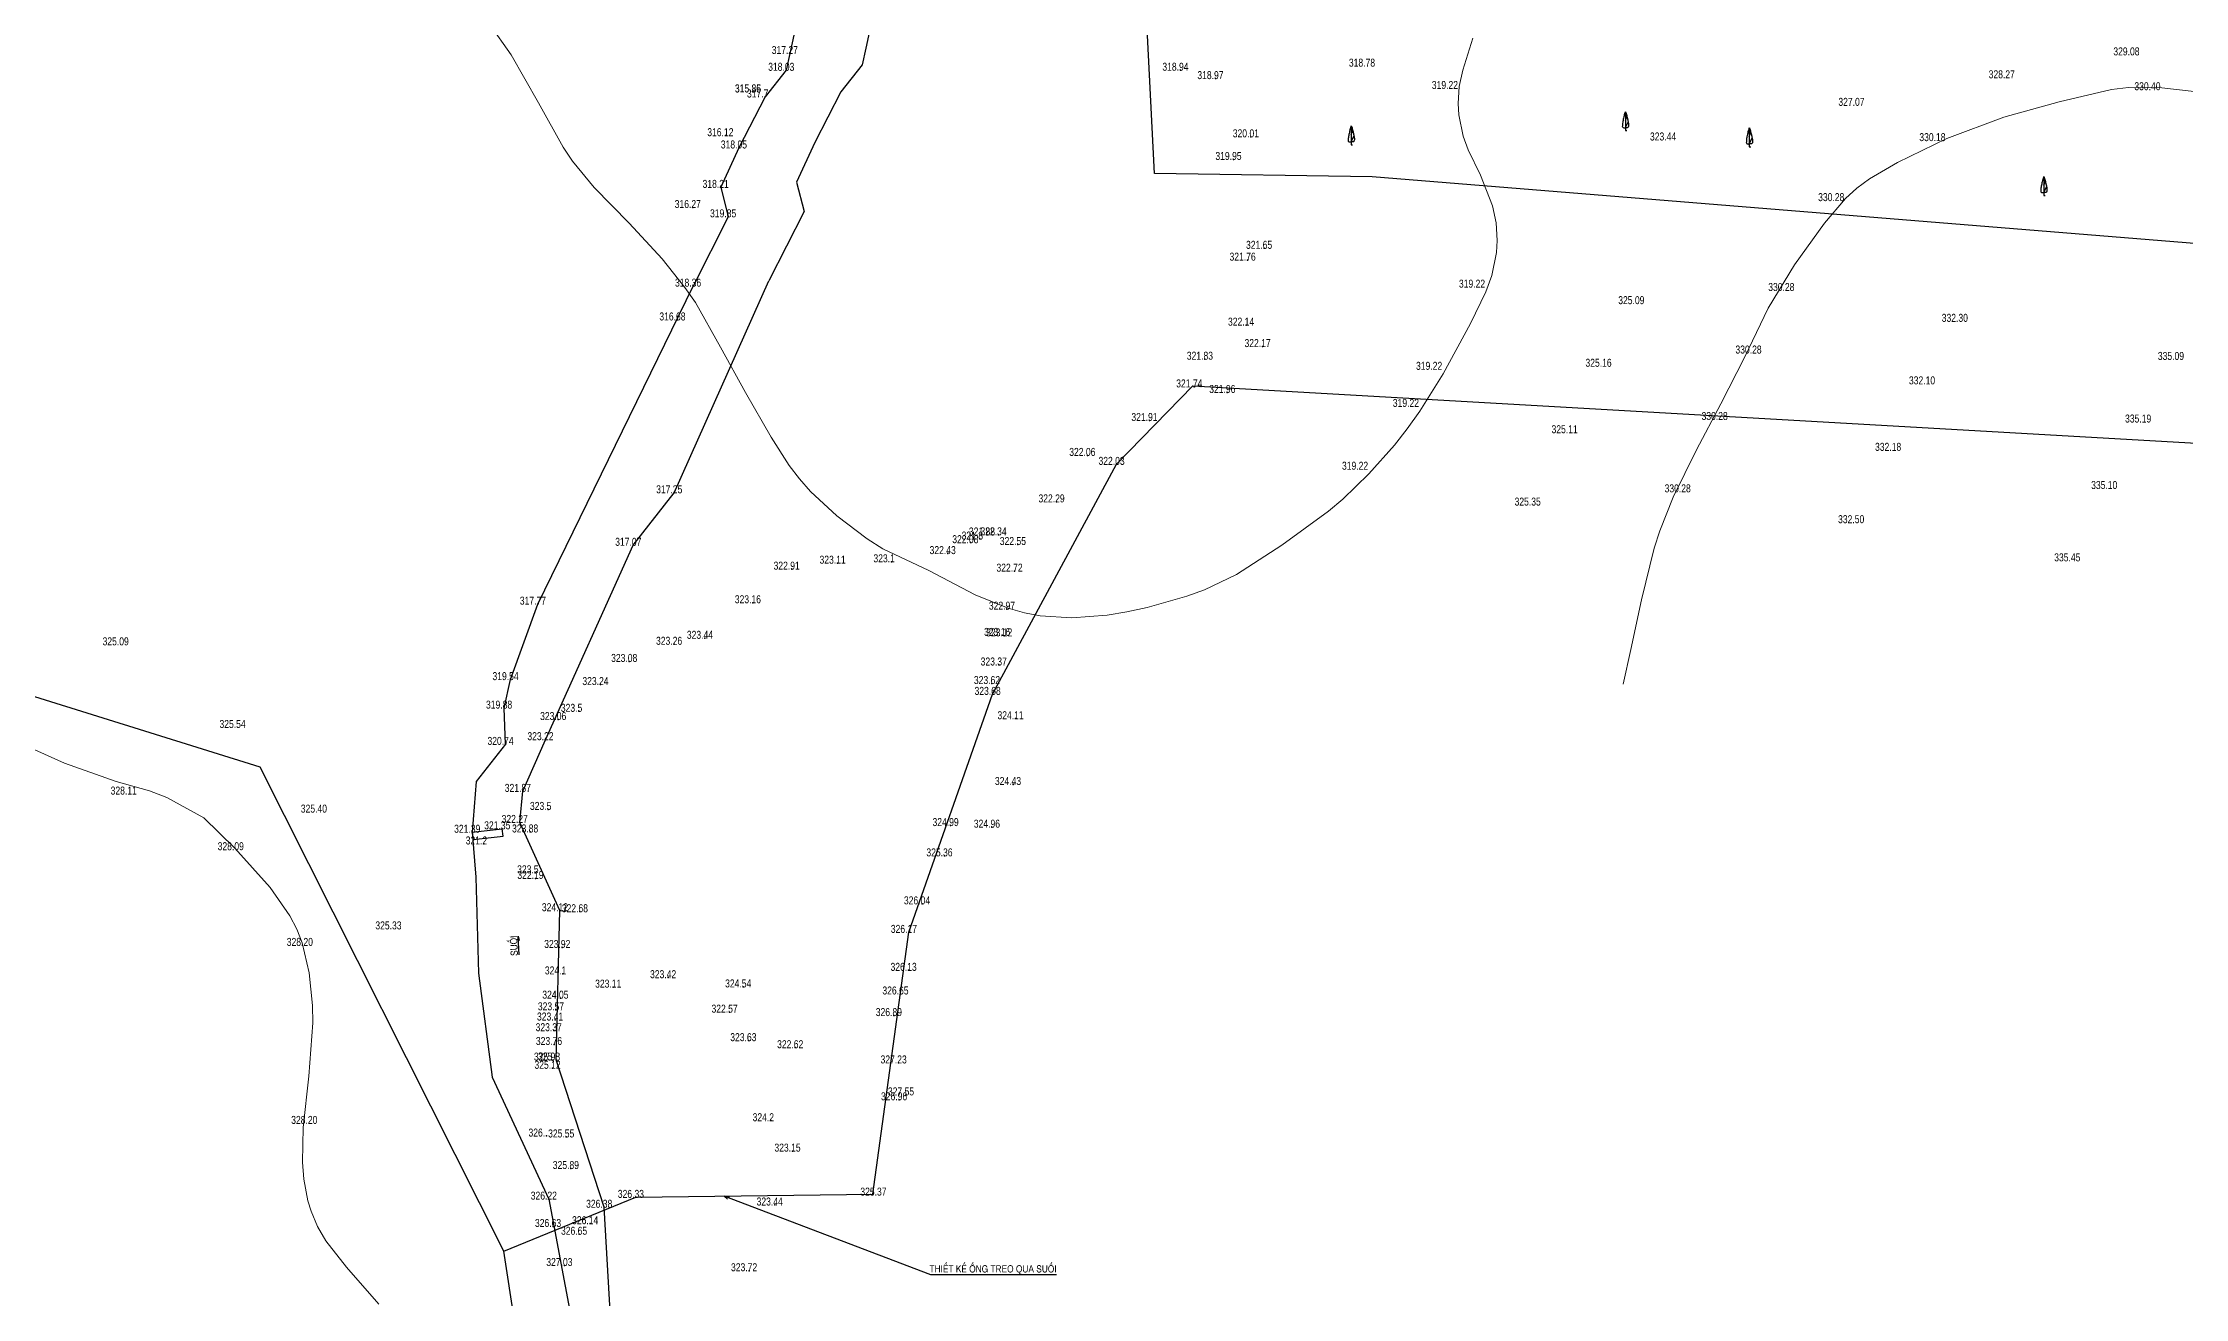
# Model space of a CAD drawing. Header units: metres. Extents: x 528544 to 533704, y 1867371 to 1868830.
# Drawn here: x 531492.1 to 531786.6, y 1867758.8 to 1867931.4 of the extents above; entities that cross this region are included whole.
import ezdxf

# ---------------------------------------------------------------- set-up
doc = ezdxf.new("R2010")
doc.units = ezdxf.units.M
doc.header["$MEASUREMENT"] = 0
for name, color, linetype in [('congtrinh', 4, 'Continuous'), ('DIEM', 7, 'Continuous'), ('DOCAO_CT', 7, 'Continuous'), ('KHUNG', 1, 'Continuous'), ('Layer1', 4, 'Continuous'), ('NEN', 3, 'Continuous')]:
    doc.layers.add(name, color=color, linetype=linetype)
doc.styles.add('MOC', font='VHARIALN.ttf', dxfattribs={"height": 2})
doc.linetypes.add('TAL_N_P', pattern='A,0.5,[130,ltypeshp.shx,S=0.25,R=0,X=0,Y=-0.25],1,[130,ltypeshp.shx,S=0.5,R=0,X=0,Y=-0.5],0.5', length=2)
doc.linetypes.add('TAL_N_T', pattern='A,0.5,[130,ltypeshp.shx,S=0.25,R=0,X=0,Y=0.25],1,[130,ltypeshp.shx,S=0.5,R=0,X=0,Y=0.5],0.5', length=2)

# ---------------------------------------------------------------- blocks, each defined once
blk = doc.blocks.new('A$C63284C57')
at = {"layer": 'NEN', "color": 3}
blk.add_line((0.92, 0.85), (0.92, 0), dxfattribs=at)
for points in [[(0.92, 5.74), (0.92, 1.39)], [(0.92, 5.74), (0.92, 0), (1.37, 0)], [(0.92, 5.74), (0.92, 5.71)], [(0.92, 5.43), (0.99, 5.56)], [(0.92, 3.16), (1.44, 4.2)], [(0.92, 0.88), (1.77, 2.58)], [(0.92, 1.39), (0.92, 0.65)], [(0.92, 0.65), (0.92, 0.15)], [(0.92, 0.15), (0.92, 0)]]:
    blk.add_lwpolyline(points, dxfattribs=at)
for points in [[(0.92, 5.74), (0.71, 5.11), (0.52, 4.52), (0.36, 3.81), (0.21, 3.07), (0.11, 2.51), (0.05, 1.85), (0.02, 1.41), (0.02, 1.09), (0.24, 0.91), (0.61, 0.83), (0.92, 0.85)], [(0.92, 5.74), (1.18, 5.17), (1.34, 4.58), (1.5, 3.98), (1.59, 3.54), (1.72, 2.95), (1.81, 2.47), (1.9, 1.94), (1.9, 1.48), (1.78, 1.03), (1.62, 0.88), (1.26, 0.84), (0.92, 0.85)]]:
    blk.add_spline(points, degree=3, dxfattribs=at)

msp = doc.modelspace()

# ---------------------------------------------------------------- linework, layer by layer
at = {"layer": 'congtrinh', "color": 4, "ltscale": 0.2134}
msp.add_lwpolyline([(531963.17, 1867954.39), (531955.17, 1867890.29), (531674.88, 1867913.02), (531644.95, 1867913.48), (531643.45, 1867943.36), (531672.12, 1867988.8), (531612.74, 1867999.65), (531587.37, 1867933.3), (531497.06, 1867978.57), (531541.48, 1868043.15), (531462.92, 1868076.42), (531495.21, 1868134.98), (531610.52, 1868088.24), (531594.28, 1868022.08), (531634.71, 1868009.01), (531636.22, 1868053.83), (531750.39, 1868059.06), (531810.96, 1868083.97), (531893.69, 1868099.44), (531921.06, 1868092.42), (531985.47, 1868047.99), (532055.84, 1868029.95), (532043.93, 1867956.38), (531963.17, 1867954.39)], dxfattribs=at)
at = {"layer": 'congtrinh', "color": 1, "ltscale": 0.2134}
for points in [[(531534.15, 1867454.27), (531545.01, 1867469.29), (531548.59, 1867479.49), (531553.35, 1867492.67), (531557.55, 1867504.88), (531550.92, 1867514.46), (531537.97, 1867539.93), (531527.58, 1867561.22), (531522.76, 1867576.14), (531521.39, 1867590.42), (531527.03, 1867610.88), (531530.29, 1867631.45), (531537.4, 1867654.07), (531540.66, 1867677.49), (531559.84, 1867722.85), (531560.14, 1867735.09), (531555.5, 1867765.25), (531522.01, 1867831.83), (531454.29, 1867852.94), (531397.37, 1867840.83), (531318.07, 1867840.27), (531187.8, 1867934.95), (531052.94, 1868026.87), (531097.36, 1868067.91)], [(531555.5, 1867765.25), (531573.66, 1867772.68), (531606.24, 1867773.1), (531611.19, 1867809.12), (531622.7, 1867841.85), (531639.74, 1867873.48), (531650.2, 1867884.28), (532021.6, 1867863.03), (532323.2, 1867870.76)]]:
    msp.add_lwpolyline(points, dxfattribs=at)
at = {"layer": 'congtrinh', "color": 7, "ltscale": 0.2134}
for points in [[(531551.16, 1867822.89), (531555.29, 1867823.35)], [(531551.16, 1867822.89), (531551.27, 1867821.9), (531555.4, 1867822.36), (531555.29, 1867823.35)], [(531551.27, 1867821.9), (531555.4, 1867822.36)], [(531557.62, 1867806.01), (531557.45, 1867808.6), (531557.62, 1867808.01), (531557.45, 1867808.6), (531557.39, 1867808.08)], [(531631.46, 1867762.04), (531614.22, 1867762.04), (531585.8, 1867772.83), (531586.27, 1867772.44), (531585.8, 1867772.83), (531586.54, 1867772.74)]]:
    msp.add_lwpolyline(points, dxfattribs=at)
at = {"layer": 'DIEM', "color": 0}
for p in [(531594.82, 1867929.98), (531594.32, 1867927.67), (531648.52, 1867927.68), (531653.33, 1867926.53), (531589.74, 1867924.71), (531589.76, 1867924.69), (531591.42, 1867924), (531585.96, 1867918.68), (531587.82, 1867916.99), (531658.2, 1867918.52), (531655.81, 1867915.41), (531585.31, 1867911.57), (531581.48, 1867908.8), (531586.34, 1867907.52), (531660.02, 1867903.19), (531657.75, 1867901.56), (531581.52, 1867897.99), (531579.37, 1867893.34), (531657.54, 1867892.62), (531651.88, 1867887.94), (531659.81, 1867889.68), (531650.42, 1867884.13), (531654.96, 1867883.36), (531644.26, 1867879.51), (531635.72, 1867874.71), (531639.74, 1867873.48), (531578.93, 1867869.57), (531631.49, 1867868.32), (531621.91, 1867863.77), (531623.51, 1867863.79), (531573.3, 1867862.35), (531616.52, 1867861.21), (531619.64, 1867862.71), (531620.92, 1867863.21), (531626.17, 1867862.46), (531595.07, 1867859.07), (531601.39, 1867859.89), (531608.8, 1867860.08), (531625.71, 1867858.79), (531560.19, 1867854.26), (531589.74, 1867854.45), (531624.67, 1867853.57), (531578.9, 1867848.74), (531583.15, 1867849.56), (531624.01, 1867849.96), (531624.29, 1867849.89), (531572.74, 1867846.38), (531623.54, 1867845.89), (531556.43, 1867843.88), (531568.79, 1867843.2), (531622.6, 1867843.34), (531555.54, 1867839.96), (531622.7, 1867841.85), (531562.98, 1867838.39), (531565.83, 1867839.52), (531625.85, 1867838.5), (531555.74, 1867834.97), (531561.23, 1867835.61), (531558.12, 1867828.51), (531625.5, 1867829.46), (531561.58, 1867826.03), (531551.16, 1867822.89), (531555.29, 1867823.35), (531557.69, 1867824.24), (531559.12, 1867822.93), (531616.92, 1867823.81), (531622.6, 1867823.59), (531552.75, 1867821.28), (531616.08, 1867819.64), (531559.82, 1867817.31), (531559.85, 1867816.54), (531563.22, 1867812.1), (531565.96, 1867811.96), (531612.99, 1867813.04), (531611.19, 1867809.12), (531563.54, 1867807.05), (531563.62, 1867803.41), (531570.54, 1867801.59), (531578.09, 1867802.89), (531588.4, 1867801.62), (531611.15, 1867803.9), (531563.28, 1867800.07), (531610.03, 1867800.65), (531562.36, 1867795.6), (531562.55, 1867797.07), (531562.66, 1867798.47), (531586.54, 1867798.15), (531609.11, 1867797.68), (531562.4, 1867793.71), (531589.12, 1867794.23), (531595.56, 1867793.26), (531562.13, 1867791.56), (531562.2, 1867790.43), (531562.68, 1867791.57), (531609.77, 1867791.17), (531610.79, 1867786.77), (531609.84, 1867786.1), (531561.38, 1867781.11), (531564.08, 1867780.99), (531592.19, 1867783.22), (531595.19, 1867779.03), (531564.72, 1867776.65), (531561.69, 1867772.44), (531573.66, 1867772.68), (531569.3, 1867771.32), (531592.74, 1867771.63), (531562.27, 1867768.68), (531565.85, 1867767.61), (531567.36, 1867769.06), (531567.38, 1867769.06), (531563.83, 1867763.31), (531589.22, 1867762.59)]:
    msp.add_point(p, dxfattribs=at)
at = {"layer": 'Layer1', "color": 11, "linetype": 'Continuous', "lineweight": 0, "flags": 128}
for points in [[(531553.53, 1867934.01), (531556.51, 1867929.81), (531560.27, 1867923.19), (531563.65, 1867917.08), (531564.95, 1867915.17), (531567.9, 1867911.55), (531572.75, 1867906.62), (531577.28, 1867901.73), (531580.4, 1867897.8), (531581.83, 1867895.72), (531585.29, 1867889.58), (531588.71, 1867883.37), (531592.23, 1867877.2), (531594.73, 1867873.3), (531596.13, 1867871.47)], [(531596.13, 1867871.47), (531597.68, 1867869.73), (531601.28, 1867866.41), (531605.45, 1867863.21), (531607.61, 1867861.86), (531613.94, 1867858.88), (531620.29, 1867855.54), (531624.85, 1867853.7), (531627.09, 1867853.05), (531629.24, 1867852.62), (531633.57, 1867852.36), (531638.46, 1867852.73), (531641.14, 1867853.17), (531643.94, 1867853.77), (531649.41, 1867855.33), (531651.84, 1867856.23), (531656.21, 1867858.32), (531662.43, 1867862.34), (531668.87, 1867867.05), (531670.82, 1867868.69), (531674.43, 1867872.16), (531677.95, 1867876.1), (531679.69, 1867878.35), (531681.42, 1867880.8), (531684.61, 1867885.9), (531688.38, 1867892.84), (531690.51, 1867897.2), (531691.31, 1867899.45), (531691.95, 1867902.62), (531692.05, 1867904.24), (531691.9, 1867906.67), (531691.41, 1867909.03), (531689.78, 1867913.26), (531688.05, 1867916.74), (531687.36, 1867918.6), (531686.79, 1867921.52), (531686.69, 1867923.09), (531686.83, 1867925.44), (531687.32, 1867927.67), (531688.73, 1867932.07)], [(531790.29, 1867924.49), (531783.41, 1867925.27), (531778.83, 1867925.28), (531776.51, 1867925.02), (531769.32, 1867923.33), (531761.69, 1867921.23), (531753.85, 1867918.27), (531747.09, 1867915), (531743.24, 1867912.74), (531741.52, 1867911.47), (531739.94, 1867910.02), (531737.04, 1867906.66)], [(531737.04, 1867906.66), (531732.92, 1867900.91), (531729.31, 1867894.94), (531726.1, 1867888.27), (531722.8, 1867881.81), (531719.46, 1867875.45), (531716.23, 1867868.96), (531714.4, 1867864.31), (531713.64, 1867861.93), (531711.9, 1867854.86), (531710.44, 1867848.03), (531709.36, 1867843.26)], [(531538.31, 1867757.99), (531533.86, 1867763.09), (531531.05, 1867766.71), (531529.9, 1867768.68), (531529.02, 1867770.75), (531528.57, 1867772.19), (531528, 1867775.18), (531527.81, 1867777.52), (531527.92, 1867782.26), (531528.69, 1867789.32), (531529.24, 1867796.65), (531529.2, 1867799.04), (531528.74, 1867803.57), (531527.78, 1867807.66), (531527.04, 1867809.55), (531526.1, 1867811.38), (531523.36, 1867815.28), (531518.52, 1867820.69), (531514.25, 1867824.88), (531509.17, 1867827.66), (531506.79, 1867828.56), (531502.19, 1867829.88), (531495.12, 1867832.4), (531488.29, 1867835.43)]]:
    msp.add_lwpolyline(points, dxfattribs=at)
at = {"layer": 'NEN', "linetype": 'TAL_N_T'}
for points in [[(531615.15, 1867987.13), (531609.71, 1867976.82), (531601.52, 1867966.09), (531599.86, 1867957.32), (531599.38, 1867948.31), (531596.95, 1867939.85), (531594.82, 1867929.98), (531594.32, 1867927.67), (531591.42, 1867924), (531587.82, 1867916.99), (531585.31, 1867911.57), (531586.34, 1867907.52), (531581.52, 1867897.99)], [(531557.69, 1867824.24), (531558.12, 1867828.51), (531561.23, 1867835.61), (531573.3, 1867862.35), (531578.93, 1867869.57), (531591.95, 1867898.7)], [(531555.74, 1867834.97), (531551.7, 1867829.87), (531551.16, 1867822.89), (531551.66, 1867816.72), (531552.04, 1867803.48), (531553.88, 1867789.19), (531561.69, 1867772.44), (531566.18, 1867748.49)], [(531559.8, 1867538.08), (531554.9, 1867543.61), (531554.47, 1867554.24), (531552.06, 1867560.55), (531544.34, 1867565.15), (531541.81, 1867569.08), (531539.8, 1867577.25), (531539.56, 1867591.5), (531537.53, 1867601.73), (531538.99, 1867614.2), (531541.41, 1867622.22), (531547.4, 1867628.51), (531551.07, 1867648.09), (531561.72, 1867673.77), (531573.39, 1867712.85), (531572.71, 1867720.02), (531572.13, 1867723.77), (531571.75, 1867728.47), (531569.3, 1867771.32), (531562.68, 1867791.57), (531563.22, 1867812.1), (531557.69, 1867824.24)]]:
    msp.add_lwpolyline(points, dxfattribs=at)
at = {"layer": 'NEN', "linetype": 'TAL_N_P'}
for points in [[(531625.58, 1867987.85), (531620.14, 1867977.53), (531611.95, 1867966.8), (531610.29, 1867958.04), (531609.81, 1867949.03), (531607.38, 1867940.57), (531605.25, 1867930.7), (531604.75, 1867928.39), (531601.85, 1867924.72), (531598.25, 1867917.71), (531595.74, 1867912.28), (531596.77, 1867908.24), (531591.95, 1867898.7)], [(531555.74, 1867834.97), (531555.54, 1867839.96), (531556.43, 1867843.88), (531560.19, 1867854.26), (531581.52, 1867897.99)]]:
    msp.add_lwpolyline(points, dxfattribs=at)

# ---------------------------------------------------------------- block references
at = {"linetype": 'Continuous', "xscale": 0.4499827870167792, "yscale": 0.4499827870167792, "zscale": 0.449982787048613}
for p in [(531671.57, 1867917.43), (531709.26, 1867919.38), (531726.3, 1867917.15), (531766.78, 1867910.46)]:
    msp.add_blockref('A$C63284C57', p, dxfattribs=at)

# ---------------------------------------------------------------- texts
at = {"layer": 'DOCAO_CT', "color": 2, "width": 0.8}
for s, p in [('318.03', (531591.84, 1867927.59)), ('317.27', (531592.33, 1867929.9)), ('318.94', (531646.03, 1867927.6)), ('318.78', (531671.67, 1867928.16)), ('329.08', (531776.76, 1867929.71)), ('315.86', (531587.26, 1867924.63)), ('315.85', (531587.27, 1867924.61)), ('318.97', (531650.84, 1867926.45)), ('319.22', (531683.07, 1867925.09)), ('328.27', (531759.62, 1867926.56)), ('330.40', (531779.65, 1867924.92)), ('317.7', (531588.93, 1867923.92)), ('327.07', (531738.96, 1867922.77)), ('316.12', (531583.47, 1867918.6)), ('320.01', (531655.71, 1867918.44)), ('318.05', (531585.33, 1867916.91)), ('319.95', (531653.32, 1867915.33)), ('323.44', (531713.06, 1867918.01)), ('330.18', (531750.09, 1867917.92)), ('318.21', (531582.82, 1867911.49)), ('330.28', (531736.18, 1867909.67)), ('316.27', (531578.99, 1867908.72)), ('319.85', (531583.85, 1867907.44)), ('321.76', (531655.26, 1867901.48)), ('321.65', (531657.53, 1867903.11)), ('318.36', (531579.03, 1867897.91)), ('319.22', (531686.8, 1867897.77)), ('325.09', (531708.7, 1867895.5)), ('330.28', (531729.32, 1867897.31)), ('316.68', (531576.88, 1867893.26)), ('322.14', (531655.05, 1867892.54)), ('332.30', (531753.17, 1867893.07)), ('322.17', (531657.32, 1867889.6)), ('321.83', (531649.39, 1867887.86)), ('319.22', (531680.9, 1867886.47)), ('325.16', (531704.19, 1867886.89)), ('330.28', (531724.81, 1867888.71)), ('335.09', (531782.88, 1867887.83)), ('321.74', (531647.93, 1867884.05)), ('321.96', (531652.47, 1867883.29)), ('332.10', (531748.66, 1867884.47)), ('319.22', (531677.71, 1867881.37)), ('321.91', (531641.77, 1867879.43)), ('325.11', (531699.53, 1867877.75)), ('330.28', (531720.15, 1867879.57)), ('335.19', (531778.37, 1867879.22)), ('322.06', (531633.23, 1867874.63)), ('332.18', (531744, 1867875.33)), ('322.03', (531637.25, 1867873.4)), ('319.22', (531670.72, 1867872.73)), ('317.25', (531576.44, 1867869.49)), ('322.29', (531629, 1867868.24)), ('330.28', (531715.07, 1867869.62)), ('335.10', (531773.71, 1867870.08)), ('325.35', (531694.45, 1867867.8)), ('332.50', (531738.92, 1867865.38)), ('317.07', (531570.81, 1867862.27)), ('322.08', (531617.15, 1867862.63)), ('321.8', (531618.43, 1867863.13)), ('321.88', (531619.43, 1867863.69)), ('322.34', (531621.02, 1867863.71)), ('322.55', (531623.68, 1867862.38)), ('323.11', (531598.9, 1867859.81)), ('323.1', (531606.31, 1867860)), ('322.43', (531614.03, 1867861.13)), ('335.45', (531768.63, 1867860.13)), ('322.91', (531592.58, 1867858.99)), ('322.72', (531623.22, 1867858.71)), ('317.77', (531557.7, 1867854.18)), ('323.16', (531587.25, 1867854.37)), ('322.97', (531622.18, 1867853.49)), ('325.09', (531500.34, 1867848.58)), ('323.26', (531576.42, 1867848.66)), ('323.44', (531580.66, 1867849.48)), ('323.16', (531621.52, 1867849.88)), ('323.12', (531621.8, 1867849.81)), ('323.08', (531570.25, 1867846.3)), ('323.37', (531621.05, 1867845.81)), ('319.54', (531553.94, 1867843.8)), ('323.24', (531566.3, 1867843.12)), ('323.62', (531620.12, 1867843.26)), ('323.68', (531620.21, 1867841.77)), ('319.88', (531553.05, 1867839.88)), ('323.5', (531563.34, 1867839.44)), ('325.54', (531516.41, 1867837.22)), ('323.06', (531560.49, 1867838.31)), ('324.11', (531623.36, 1867838.42)), ('320.74', (531553.25, 1867834.89)), ('323.22', (531558.74, 1867835.54)), ('328.11', (531501.45, 1867828.06)), ('321.87', (531555.63, 1867828.43)), ('324.43', (531623.01, 1867829.38)), ('325.40', (531527.59, 1867825.58)), ('322.27', (531555.2, 1867824.16)), ('323.5', (531559.09, 1867825.95)), ('321.39', (531548.67, 1867822.81)), ('321.2', (531550.26, 1867821.2)), ('321.35', (531552.8, 1867823.28)), ('323.88', (531556.63, 1867822.85)), ('324.99', (531614.43, 1867823.73)), ('324.96', (531620.11, 1867823.51)), ('328.09', (531516.16, 1867820.41)), ('325.36', (531613.59, 1867819.56)), ('323.5', (531557.33, 1867817.23)), ('322.19', (531557.36, 1867816.46)), ('326.04', (531610.5, 1867812.96)), ('325.33', (531537.84, 1867809.52)), ('324.12', (531560.73, 1867812.02)), ('322.68', (531563.47, 1867811.88)), ('328.20', (531525.66, 1867807.25)), ('323.92', (531561.05, 1867806.97)), ('326.17', (531608.7, 1867809.04)), ('324.1', (531561.14, 1867803.33)), ('326.13', (531608.66, 1867803.82)), ('323.11', (531568.05, 1867801.51)), ('323.42', (531575.6, 1867802.81)), ('324.54', (531585.92, 1867801.54)), ('326.65', (531607.54, 1867800.57)), ('323.57', (531560.18, 1867798.39)), ('324.05', (531560.79, 1867799.99)), ('322.57', (531584.05, 1867798.07)), ('326.89', (531606.63, 1867797.6)), ('323.37', (531559.87, 1867795.52)), ('323.41', (531560.06, 1867796.99)), ('323.76', (531559.91, 1867793.63)), ('323.63', (531586.63, 1867794.15)), ('322.62', (531593.07, 1867793.18)), ('325.98', (531559.64, 1867791.48)), ('325.12', (531559.71, 1867790.35)), ('325.', (531560.19, 1867791.49)), ('327.23', (531607.29, 1867791.09)), ('326.96', (531607.35, 1867786.02)), ('327.55', (531608.3, 1867786.69)), ('328.20', (531526.27, 1867782.77)), ('324.2', (531589.7, 1867783.14)), ('326.', (531558.89, 1867781.03)), ('325.55', (531561.59, 1867780.91)), ('323.15', (531592.7, 1867778.96)), ('325.89', (531562.23, 1867776.57)), ('326.22', (531559.2, 1867772.36)), ('326.38', (531566.81, 1867771.24)), ('326.33', (531571.17, 1867772.6)), ('323.44', (531590.25, 1867771.55)), ('325.37', (531604.51, 1867772.91)), ('326.63', (531559.78, 1867768.6)), ('326.14', (531564.88, 1867768.98)), ('326.14', (531564.89, 1867768.98)), ('326.65', (531563.36, 1867767.53)), ('327.03', (531561.34, 1867763.23)), ('323.72', (531586.73, 1867762.51))]:
    msp.add_text(s, height=1.1, dxfattribs=at).set_placement(p)
at = {"layer": 'KHUNG', "color": 7, "style": 'MOC'}
msp.add_text('suèi', height=1, rotation=92.7482, dxfattribs=at).set_placement((531557.45, 1867805.9))
msp.add_text('thiÕt kÕ èng treo qua suèi', height=1, dxfattribs=at).set_placement((531614.02, 1867762.34))

doc.saveas('drawing.dxf')
